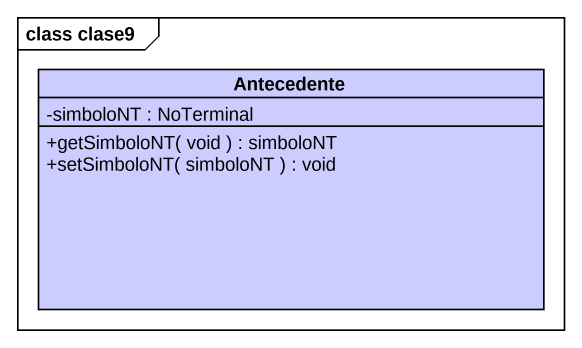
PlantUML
@startuml
mainframe class clase9
hide circle
hide empty members
skinparam classAttributeIconSize 0
class Antecedente #CCCCFF {
  -simboloNT : NoTerminal
  +getSimboloNT( void ) : simboloNT
  +setSimboloNT( simboloNT ) : void
}
@enduml
